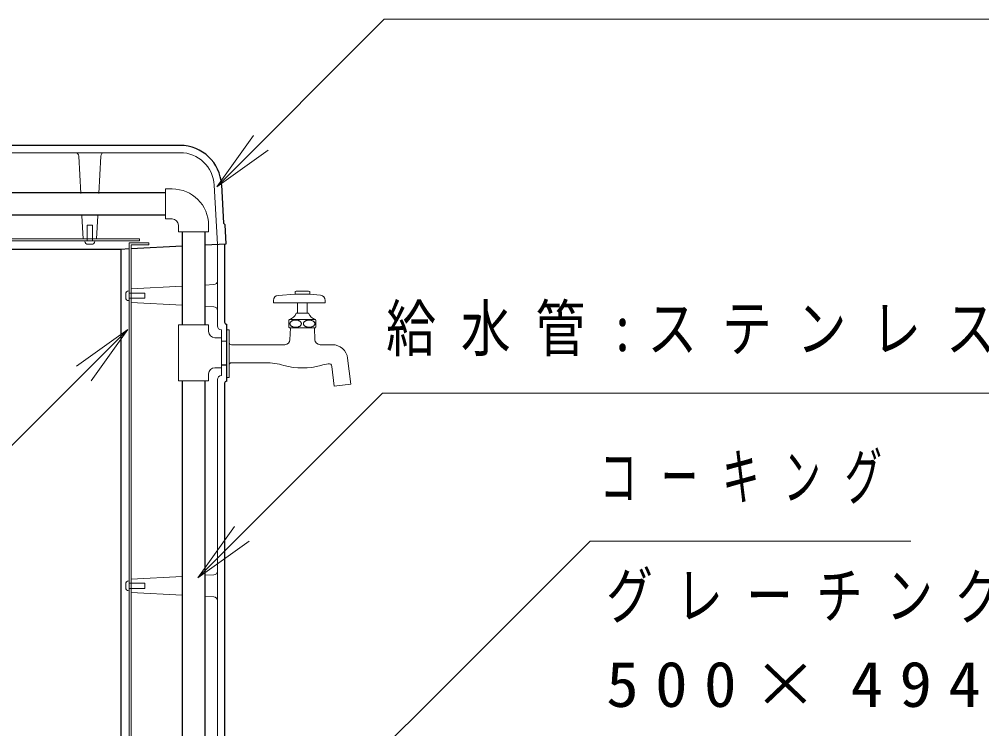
# Model space of a CAD drawing. Units: millimetres on the paper, scale 1:20. Extents: x -365 to 0, y -75 to 257.
# Drawn here: x -96.54 to -50.14, y 119.44 to 153.66 of the extents above; entities that cross this region are included whole.
import ezdxf

# ---------------------------------------------------------------- set-up
doc = ezdxf.new("R2010")
doc.units = ezdxf.units.MM
doc.linetypes.add('USER1', pattern=[4.5, 2.5, -2])
doc.layers.add('1_20', color=7, linetype='Continuous', lineweight=13)
doc.styles.add('ＭＳ ゴシック', font='')
doc.styles.get('ＭＳ ゴシック').set_extended_font_data('MS Gothic')

msp = doc.modelspace()

# ---------------------------------------------------------------- linework, layer by layer
at = {"layer": '1_20'}
for p, q in [((-87.017, 145.587), (-85.249, 148.062)), ((-87.017, 145.587), (-84.896, 147.708)), ((-88.782, 147.228), (-98.566, 147.228)), ((-84.542, 147.355), (-87.017, 145.587)), ((-93.669, 147.062), (-93.574, 145.258)), ((-92.601, 147.062), (-92.696, 145.258)), ((-87.134, 145.664), (-86.985, 142.814)), ((-93.518, 144.185), (-93.46, 143.078)), ((-92.752, 144.185), (-92.81, 143.078)), ((-90.735, 143.078), (-106.635, 143.078)), ((-90.735, 142.978), (-106.618, 142.978)), ((-93.373, 142.958), (-93.373, 142.978)), ((-92.898, 142.958), (-92.898, 142.978)), ((-90.735, 143.078), (-90.735, 142.978)), ((-93.223, 142.808), (-93.048, 142.808)), ((-90.285, 142.878), (-91.235, 142.878)), ((-91.235, 142.878), (-91.235, 110.478)), ((-91.135, 142.778), (-91.135, 110.478)), ((-90.285, 142.778), (-91.135, 142.778)), ((-90.285, 142.878), (-90.285, 142.778)), ((-86.985, 142.814), (-86.985, 138.878)), ((-88.678, 140.781), (-91.135, 140.653)), ((-87.151, 140.861), (-87.593, 140.838)), ((-91.405, 140.415), (-91.405, 140.24)), ((-91.255, 140.565), (-91.235, 140.565)), ((-83.235, 140.403), (-84.053, 140.344)), ((-83.185, 140.553), (-83.235, 140.524)), ((-83.235, 140.524), (-83.235, 140.403)), ((-82.535, 140.403), (-83.235, 140.403)), ((-82.585, 140.553), (-83.185, 140.553)), ((-82.585, 140.553), (-82.535, 140.524)), ((-82.535, 140.524), (-82.535, 140.403)), ((-82.535, 140.403), (-82.01, 140.35)), ((-91.255, 140.09), (-91.235, 140.09)), ((-88.678, 139.874), (-91.135, 140.003)), ((-87.151, 139.794), (-87.593, 139.817)), ((-84.285, 140.095), (-84.285, 139.978)), ((-81.785, 139.978), (-84.285, 139.978)), ((-83.123, 139.978), (-83.123, 139.478)), ((-82.648, 139.978), (-82.648, 139.478)), ((-81.785, 140.101), (-81.785, 139.978)), ((-82.585, 139.478), (-83.185, 139.478)), ((-83.535, 139.153), (-83.51, 139.178)), ((-83.535, 139.153), (-83.535, 138.803)), ((-83.51, 138.778), (-83.535, 138.803)), ((-82.26, 139.178), (-83.51, 139.178)), ((-82.26, 138.778), (-83.51, 138.778)), ((-83.485, 138.206), (-83.465, 138.778)), ((-82.285, 138.206), (-82.305, 138.778)), ((-82.26, 139.178), (-82.235, 139.153)), ((-82.235, 138.803), (-82.26, 138.778)), ((-82.235, 139.153), (-82.235, 138.803)), ((-93.775, 136.932), (-91.3, 138.7)), ((-91.3, 138.7), (-93.421, 136.579)), ((-91.3, 138.7), (-93.068, 136.225)), ((-86.785, 136.478), (-86.785, 138.678)), ((-86.41, 138.678), (-86.535, 138.678)), ((-86.41, 138.678), (-86.41, 136.378)), ((-86.535, 138.128), (-86.785, 138.128)), ((-83.735, 137.965), (-86.31, 137.965)), ((-81.449, 137.965), (-82.035, 137.965)), ((-84.67, 137.09), (-86.31, 137.09)), ((-81.346, 135.962), (-81.463, 136.916)), ((-80.552, 136.06), (-80.705, 137.307)), ((-86.985, 136.278), (-86.985, 110.228)), ((-86.41, 136.378), (-86.535, 136.378)), ((-80.552, 136.06), (-81.346, 135.963)), ((-88.678, 126.781), (-91.135, 126.653)), ((-87.151, 126.861), (-87.593, 126.838)), ((-91.405, 126.415), (-91.405, 126.24)), ((-91.255, 126.565), (-91.235, 126.565)), ((-91.255, 126.09), (-91.235, 126.09)), ((-88.678, 125.874), (-91.135, 126.003)), ((-87.151, 125.794), (-87.593, 125.817))]:
    msp.add_line(p, q, dxfattribs=at)
at = {"layer": '1_20', "lineweight": 25}
for p, q in [((-88.782, 147.578), (-106.102, 147.578)), ((-86.784, 145.682), (-86.687, 143.822)), ((-86.687, 143.822), (-86.608, 143.751)), ((-86.56, 142.835), (-86.608, 143.751)), ((-106.635, 142.578), (-91.635, 142.578)), ((-91.635, 142.578), (-91.235, 142.598)), ((-91.635, 142.578), (-91.635, 100.153)), ((-91.135, 142.603), (-88.678, 142.728)), ((-87.593, 142.783), (-86.56, 142.835)), ((-86.635, 142.831), (-86.635, 139.053)), ((-86.535, 136.203), (-86.535, 138.953)), ((-86.535, 136.978), (-86.785, 136.978)), ((-86.635, 136.103), (-86.635, 100.078))]:
    msp.add_line(p, q, dxfattribs=at)
at = {"layer": '1_20', "color": 4, "lineweight": 25}
for p, q in [((-89.485, 145.295), (-105.285, 145.295)), ((-89.485, 144.21), (-105.285, 144.21)), ((-88.678, 143.403), (-88.678, 138.928)), ((-87.593, 143.403), (-87.593, 138.928)), ((-88.678, 136.228), (-88.678, 91.178)), ((-87.593, 136.228), (-87.593, 91.178))]:
    msp.add_line(p, q, dxfattribs=at)
at = {"layer": '1_20', "color": 4}
for p, q in [((-89.485, 145.478), (-89.16, 145.478)), ((-89.485, 144.028), (-89.485, 145.478)), ((-89.485, 144.028), (-89.16, 144.028)), ((-88.86, 143.403), (-88.86, 143.728)), ((-88.86, 143.403), (-87.41, 143.403)), ((-87.41, 143.403), (-87.41, 143.728)), ((-87.41, 138.928), (-88.86, 138.928)), ((-88.86, 138.928), (-88.86, 136.228)), ((-87.41, 138.928), (-87.41, 138.603)), ((-86.785, 138.303), (-87.11, 138.303)), ((-86.785, 138.303), (-86.785, 136.853)), ((-87.41, 136.228), (-87.41, 136.553)), ((-86.785, 136.853), (-87.11, 136.853)), ((-87.41, 136.228), (-88.86, 136.228))]:
    msp.add_line(p, q, dxfattribs=at)
at = {"layer": '1_20', "linetype": 'USER1'}
for p, q in [((-93.26, 142.978), (-93.26, 143.728)), ((-93.26, 143.728), (-93.01, 143.728)), ((-93.01, 142.978), (-93.01, 143.728)), ((-91.235, 140.453), (-90.485, 140.453)), ((-91.235, 140.203), (-90.485, 140.203)), ((-90.485, 140.453), (-90.485, 140.203)), ((-91.235, 126.453), (-90.485, 126.453)), ((-90.485, 126.453), (-90.485, 126.203)), ((-91.235, 126.203), (-90.485, 126.203))]:
    msp.add_line(p, q, dxfattribs=at)
at = {"layer": '1_20', "color": 2}
for p, q in [((-87.931, 126.721), (-86.163, 129.196)), ((-87.931, 126.721), (-85.809, 128.842)), ((-85.456, 128.489), (-87.931, 126.721))]:
    msp.add_line(p, q, dxfattribs=at)
at = {"layer": '1_20'}
for points in [[(-87.017, 145.587), (-78.939, 153.665), (-33.829, 153.665)], [(-91.3, 138.7), (-99.784, 130.215), (-124.753, 130.215)], [(-86.683, 110.814), (-69.006, 128.492), (-53.552, 128.492)]]:
    msp.add_lwpolyline(points, dxfattribs=at)
for points in [[(-82.935, 138.978), (-82.936, 138.993), (-82.939, 139.008), (-82.944, 139.023), (-82.952, 139.038), (-82.961, 139.052), (-82.972, 139.065), (-82.985, 139.078), (-82.999, 139.09), (-83.016, 139.101), (-83.033, 139.112), (-83.052, 139.121), (-83.073, 139.129), (-83.094, 139.136), (-83.116, 139.142), (-83.139, 139.147), (-83.162, 139.15), (-83.186, 139.152), (-83.21, 139.153), (-83.234, 139.152), (-83.258, 139.15), (-83.281, 139.147), (-83.304, 139.142), (-83.326, 139.136), (-83.348, 139.129), (-83.368, 139.121), (-83.387, 139.112), (-83.405, 139.101), (-83.421, 139.09), (-83.435, 139.078), (-83.448, 139.065), (-83.459, 139.052), (-83.469, 139.038), (-83.476, 139.023), (-83.481, 139.008), (-83.484, 138.993), (-83.485, 138.978), (-83.484, 138.962), (-83.481, 138.947), (-83.476, 138.932), (-83.469, 138.918), (-83.459, 138.904), (-83.448, 138.89), (-83.435, 138.877), (-83.421, 138.865), (-83.405, 138.854), (-83.387, 138.844), (-83.368, 138.834), (-83.348, 138.826), (-83.326, 138.819), (-83.304, 138.813), (-83.281, 138.809), (-83.258, 138.805), (-83.234, 138.803), (-83.21, 138.803), (-83.186, 138.803), (-83.162, 138.805), (-83.139, 138.809), (-83.116, 138.813), (-83.094, 138.819), (-83.073, 138.826), (-83.052, 138.834), (-83.033, 138.844), (-83.016, 138.854), (-82.999, 138.865), (-82.985, 138.877), (-82.972, 138.89), (-82.961, 138.904), (-82.952, 138.918), (-82.944, 138.932), (-82.939, 138.947), (-82.936, 138.962)], [(-82.835, 138.978), (-82.834, 138.962), (-82.831, 138.947), (-82.826, 138.932), (-82.819, 138.918), (-82.809, 138.904), (-82.798, 138.89), (-82.785, 138.877), (-82.771, 138.865), (-82.755, 138.854), (-82.737, 138.844), (-82.718, 138.834), (-82.698, 138.826), (-82.676, 138.819), (-82.654, 138.813), (-82.631, 138.809), (-82.608, 138.805), (-82.584, 138.803), (-82.56, 138.803), (-82.536, 138.803), (-82.512, 138.805), (-82.489, 138.809), (-82.466, 138.813), (-82.444, 138.819), (-82.423, 138.826), (-82.402, 138.834), (-82.383, 138.844), (-82.366, 138.854), (-82.349, 138.865), (-82.335, 138.877), (-82.322, 138.89), (-82.311, 138.904), (-82.302, 138.918), (-82.294, 138.932), (-82.289, 138.947), (-82.286, 138.962), (-82.285, 138.978), (-82.286, 138.993), (-82.289, 139.008), (-82.294, 139.023), (-82.302, 139.038), (-82.311, 139.052), (-82.322, 139.065), (-82.335, 139.078), (-82.349, 139.09), (-82.366, 139.101), (-82.383, 139.112), (-82.402, 139.121), (-82.423, 139.129), (-82.444, 139.136), (-82.466, 139.142), (-82.489, 139.147), (-82.512, 139.15), (-82.536, 139.152), (-82.56, 139.153), (-82.584, 139.152), (-82.608, 139.15), (-82.631, 139.147), (-82.654, 139.142), (-82.676, 139.136), (-82.698, 139.129), (-82.718, 139.121), (-82.737, 139.112), (-82.755, 139.101), (-82.771, 139.09), (-82.785, 139.078), (-82.798, 139.065), (-82.809, 139.052), (-82.819, 139.038), (-82.826, 139.023), (-82.831, 139.008), (-82.834, 138.993)]]:
    msp.add_lwpolyline(points, close=True, dxfattribs=at)
at = {"layer": '1_20', "color": 2}
msp.add_lwpolyline([(-87.931, 126.721), (-79.022, 135.63), (-36.849, 135.63)], dxfattribs=at)
at = {"layer": '1_20', "lineweight": 25}
for centre, radius, start, end in [((-88.782, 145.578), 2, 3, 90), ((-86.535, 139.053), 0.1, 180, 270), ((-86.535, 136.103), 0.1, 90, 180)]:
    msp.add_arc(centre, radius, start, end, dxfattribs=at)
at = {"layer": '1_20'}
for centre, radius, start, end in [((-93.844, 147.053), 0.175, 3, 90), ((-92.427, 147.053), 0.175, 90, 177), ((-88.782, 145.578), 1.65, 3, 90), ((-93.223, 142.958), 0.15, 180, 270), ((-93.048, 142.958), 0.15, 270, 0), ((-87.16, 141.036), 0.175, 273, 0), ((-91.255, 140.415), 0.15, 90, 180), ((-91.255, 140.24), 0.15, 180, 270), ((-84.035, 140.095), 0.25, 94.0855, 180), ((-82.035, 140.101), 0.25, 0, 84.2892), ((-87.16, 139.619), 0.175, 0, 87), ((-83.664, 139.671), 0.517, 287.3786, 338.0401), ((-82.106, 139.671), 0.517, 201.9599, 252.6214), ((-86.785, 138.878), 0.2, 180, 270), ((-86.31, 138.065), 0.1, 180, 270), ((-83.735, 138.215), 0.25, 270, 358), ((-82.035, 138.215), 0.25, 182, 270), ((-81.449, 137.215), 0.75, 7, 90), ((-86.31, 136.99), 0.1, 90, 180), ((-84.67, 133.84), 3.25, 74.0576, 90), ((-82.885, 140.09), 3.25, 254.0576, 285.9424), ((-81.1, 133.84), 3.25, 99.5088, 105.9423), ((-81.612, 136.898), 0.15, 6.9998, 99.5089), ((-86.785, 136.278), 0.2, 90, 180), ((-87.16, 127.036), 0.175, 273, 0), ((-91.255, 126.415), 0.15, 90, 180), ((-91.255, 126.24), 0.15, 180, 270), ((-87.16, 125.619), 0.175, 0, 87)]:
    msp.add_arc(centre, radius, start, end, dxfattribs=at)
at = {"layer": '1_20', "color": 4}
for centre, radius, start, end in [((-89.16, 143.728), 1.75, 0, 90), ((-89.16, 143.728), 0.3, 0, 90), ((-87.11, 138.603), 0.3, 180, 270), ((-87.11, 136.553), 0.3, 90, 180)]:
    msp.add_arc(centre, radius, start, end, dxfattribs=at)

# ---------------------------------------------------------------- texts
at = {"layer": '1_20', "color": 2, "insert": (-78.849, 138.63), "char_height": 2.199, "attachment_point": 4, "style": 'ＭＳ ゴシック'}
msp.add_mtext('\\T1.5;\\W0.8;給水管:ステンレス管\\~15A', dxfattribs=at)
at = {"layer": '1_20', "char_height": 2.199, "attachment_point": 4, "style": 'ＭＳ ゴシック'}
for s, insert in [('\\T1.64;\\W0.6;コーキング', (-68.552, 131.492)), ('\\T1.5;\\W0.75;グレーチング(細目タ\\~イプ):', (-68.24, 125.571)), ('\\T1.5;\\W1.05;500×494', (-68.24, 121.571))]:
    msp.add_mtext(s, dxfattribs=dict(at, insert=insert))

doc.saveas('drawing.dxf')
